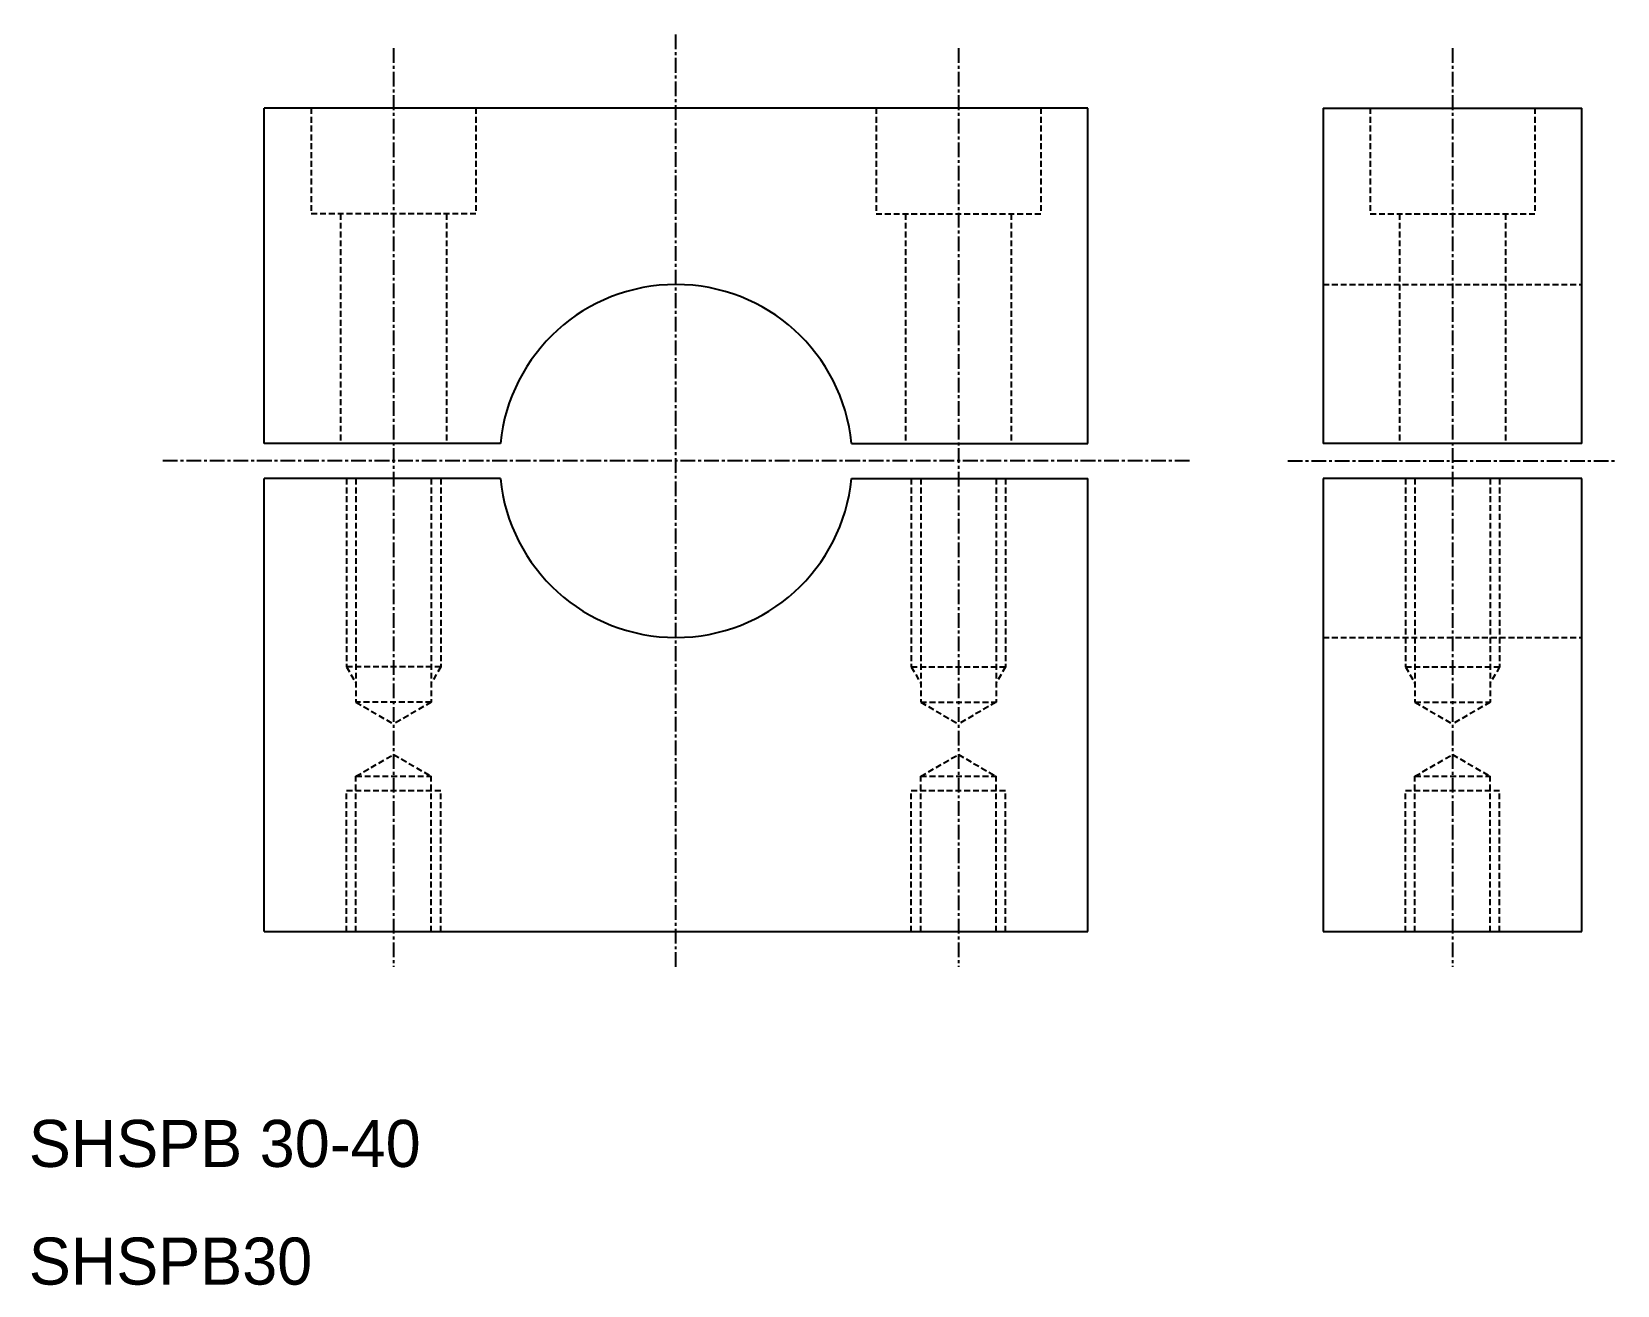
# Model space of a CAD drawing. Extents: x 10 to 145, y 10 to 116.
import ezdxf

# ---------------------------------------------------------------- set-up
doc = ezdxf.new("R2010")
doc.units = 0
doc.linetypes.add('CENTER', pattern=[2, 1.25, -0.25, 0.25, -0.25])
doc.linetypes.add('DASHED', pattern=[0.75, 0.5, -0.25])
doc.layers.get('0').update_dxf_attribs({"linetype": 'CONTINUOUS'})
doc.layers.add('CENTER', color=1, linetype='CENTER')

msp = doc.modelspace()

# ---------------------------------------------------------------- linework, layer by layer
at = {"color": 7, "linetype": 'CONTINUOUS'}
for p, q in [((100, 110), (30, 110)), ((30, 81.5), (30, 110)), ((100, 81.5), (100, 110)), ((120, 110), (120, 81.5)), ((120, 110), (142, 110)), ((142, 81.5), (142, 110)), ((50.08, 81.5), (30, 81.5)), ((79.92, 81.5), (100, 81.5)), ((142, 81.5), (120, 81.5)), ((30, 40), (30, 78.5)), ((50.08, 78.5), (30, 78.5)), ((79.92, 78.5), (100, 78.5)), ((100, 40), (100, 78.5)), ((142, 78.5), (120, 78.5)), ((120, 78.5), (120, 40)), ((142, 40), (142, 78.5)), ((30, 40), (100, 40)), ((120, 40), (142, 40))]:
    msp.add_line(p, q, dxfattribs=at)
at = {"color": 3, "linetype": 'DASHED'}
for p, q in [((34, 110), (34, 101)), ((48, 110), (48, 101)), ((82, 110), (82, 101)), ((96, 110), (96, 101)), ((124, 110), (124, 101)), ((138, 110), (138, 101)), ((48, 101), (34, 101)), ((36.5, 101), (36.5, 81.5)), ((45.5, 101), (45.5, 81.5)), ((82, 101), (96, 101)), ((84.5, 101), (84.5, 81.5)), ((93.5, 101), (93.5, 81.5)), ((124, 101), (138, 101)), ((126.5, 101), (126.5, 81.5)), ((135.5, 101), (135.5, 81.5)), ((120, 95), (142, 95)), ((37, 78.5), (37, 62.5)), ((37.8, 78.5), (37.8, 59.5)), ((44.2, 78.5), (44.2, 59.5)), ((45, 78.5), (45, 62.5)), ((85, 78.5), (85, 62.5)), ((85.8, 78.5), (85.8, 59.5)), ((92.2, 78.5), (92.2, 59.5)), ((93, 78.5), (93, 62.5)), ((127, 78.5), (127, 62.5)), ((127.8, 78.5), (127.8, 59.5)), ((134.2, 78.5), (134.2, 59.5)), ((135, 78.5), (135, 62.5)), ((120, 65), (142, 65)), ((45, 62.5), (37, 62.5)), ((37, 62.5), (37.8, 61.11)), ((45, 62.5), (44.2, 61.11)), ((85, 62.5), (93, 62.5)), ((85, 62.5), (85.8, 61.11)), ((93, 62.5), (92.2, 61.11)), ((127, 62.5), (135, 62.5)), ((127, 62.5), (127.8, 61.11)), ((135, 62.5), (134.2, 61.11)), ((37.8, 59.5), (41, 57.65)), ((44.2, 59.5), (37.8, 59.5)), ((44.2, 59.5), (41, 57.65)), ((85.8, 59.5), (92.2, 59.5)), ((85.8, 59.5), (89, 57.65)), ((92.2, 59.5), (89, 57.65)), ((127.8, 59.5), (131, 57.65)), ((127.8, 59.5), (134.2, 59.5)), ((134.2, 59.5), (131, 57.65)), ((37.8, 53.2), (41, 55.05)), ((41, 55.05), (44.2, 53.2)), ((85.8, 53.2), (89, 55.05)), ((89, 55.05), (92.2, 53.2)), ((127.8, 53.2), (131, 55.05)), ((131, 55.05), (134.2, 53.2)), ((37.8, 40), (37.8, 53.2)), ((37.8, 53.2), (44.2, 53.2)), ((44.2, 40), (44.2, 53.2)), ((85.8, 40), (85.8, 53.2)), ((85.8, 53.2), (92.2, 53.2)), ((92.2, 40), (92.2, 53.2)), ((127.8, 40), (127.8, 53.2)), ((127.8, 53.2), (134.2, 53.2)), ((134.2, 40), (134.2, 53.2)), ((37, 40), (37, 52)), ((37, 52), (45, 52)), ((45, 40), (45, 52)), ((85, 40), (85, 52)), ((85, 52), (93, 52)), ((93, 40), (93, 52)), ((127, 40), (127, 52)), ((127, 52), (135, 52)), ((135, 40), (135, 52))]:
    msp.add_line(p, q, dxfattribs=at)
at = {"color": 7, "linetype": 'CONTINUOUS'}
for start, end in [(5.7392, 174.2608), (185.7392, 354.2608)]:
    msp.add_arc((65, 80), 15, start, end, dxfattribs=at)
at = {"layer": 'CENTER', "color": 1, "linetype": 'CENTER'}
for p, q in [((65, 37), (65, 116.48)), ((41, 115.08), (41, 37)), ((89, 115.08), (89, 37)), ((131, 115.08), (131, 37)), ((108.64, 80), (21.36, 80)), ((117, 80), (145, 80))]:
    msp.add_line(p, q, dxfattribs=at)

# ---------------------------------------------------------------- texts
at = {"color": 7, "linetype": 'CONTINUOUS'}
for s, p in [('SHSPB 30-40', (10, 20)), ('SHSPB30', (10, 10))]:
    msp.add_text(s, height=4, dxfattribs=at).set_placement(p)

doc.saveas('drawing.dxf')
